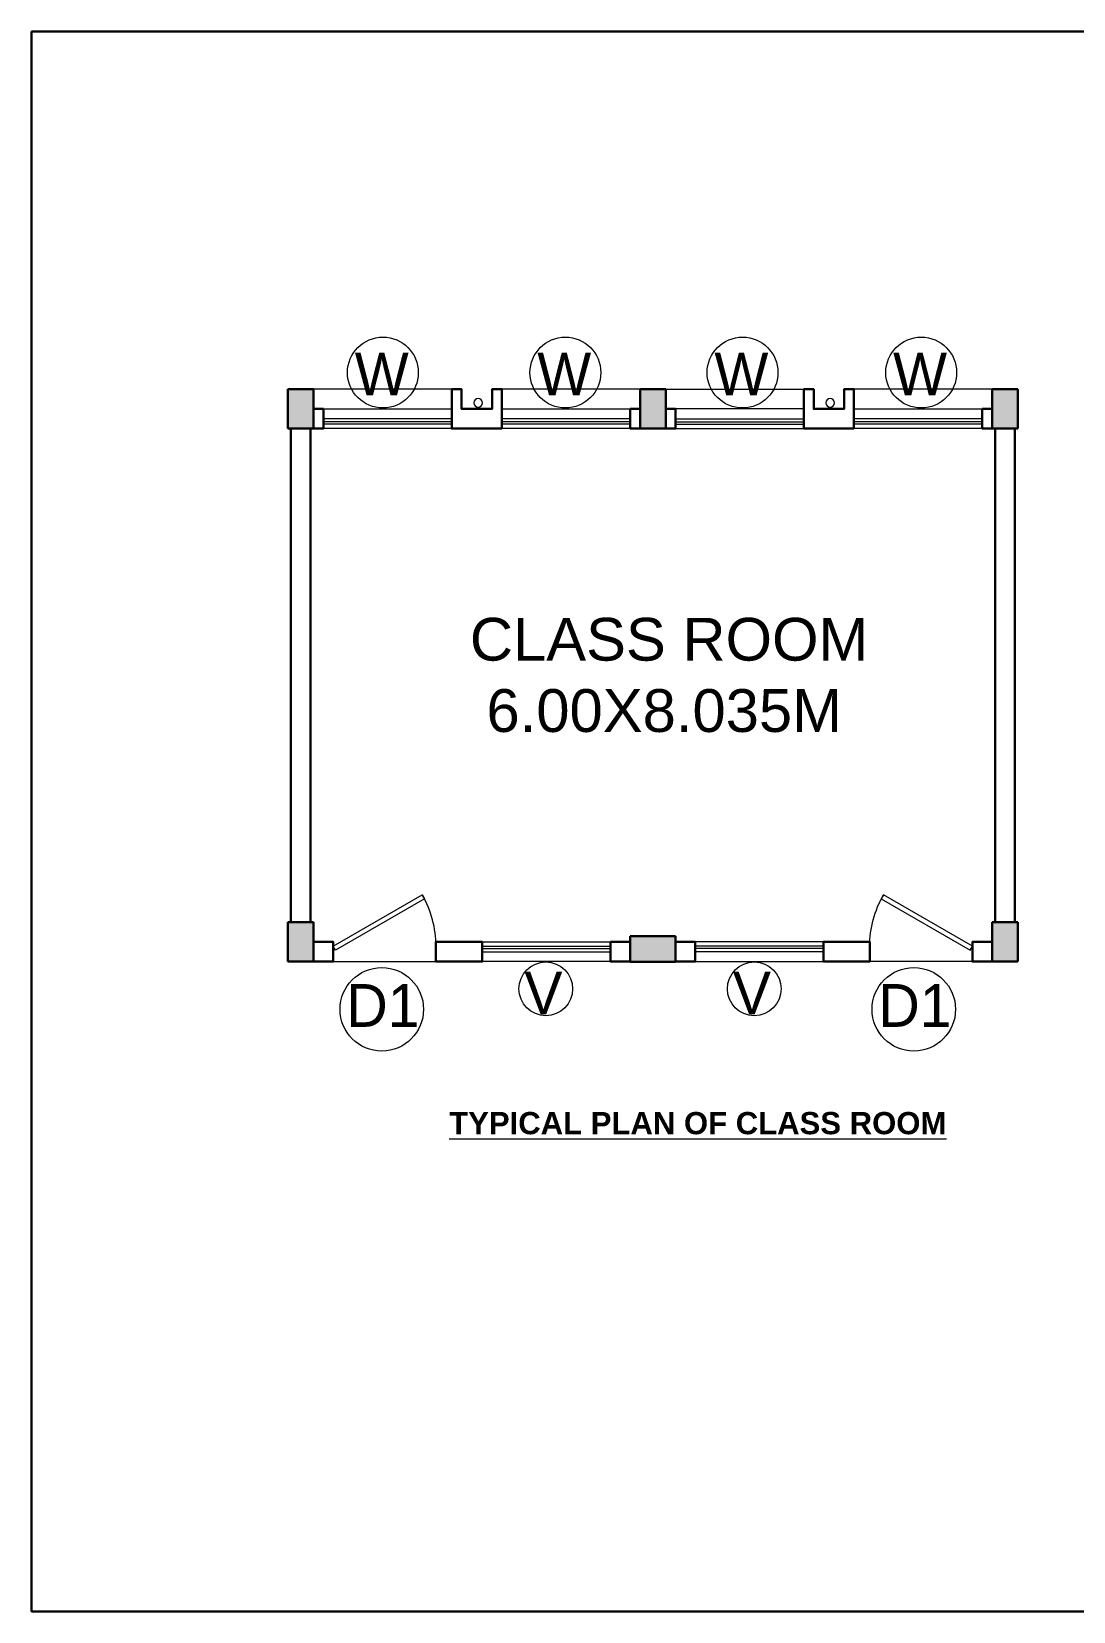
# Model space of a CAD drawing. Header units: millimetres. Extents: x 3614 to 12428, y -844 to 6844.
# Drawn here: x 5479.22 to 5491.4, y -795.26 to -776.79 of the extents above; entities that cross this region are included whole.
import ezdxf

# ---------------------------------------------------------------- set-up
doc = ezdxf.new("R2010")
doc.units = ezdxf.units.MM
doc.header["$LTSCALE"] = 40
doc.header["$MEASUREMENT"] = 0
doc.linetypes.add('DASHED', pattern=[0.75, 0.5, -0.25])
doc.layers.get('0').update_dxf_attribs({"linetype": 'CONTINUOUS', "lineweight": 20})
for name, color, linetype, lineweight in [('CLL LEV.', 15, 'CONTINUOUS', 18), ('Column', 252, 'CONTINUOUS', 30), ('Column Hatch', 253, 'CONTINUOUS', 13), ('Door', 54, 'CONTINUOUS', 18), ('Fixture', 44, 'CONTINUOUS', 15), ('TEXT', 7, 'CONTINUOUS', 20), ('Ventilator', 6, 'DASHED', 18), ('Wall', 7, 'CONTINUOUS', 30), ('Window', 150, 'CONTINUOUS', 15), ('Window-Wall', 7, 'CONTINUOUS', 18)]:
    doc.layers.add(name, color=color, linetype=linetype, lineweight=lineweight)
doc.styles.add('DIM', font='arial.ttf')
doc.styles.add('STYLE9', font='GOTHIC.TTF')

# ---------------------------------------------------------------- blocks, each defined once
blk = doc.blocks.new('COLM 530')
at = {"layer": 'Column Hatch'}
h = blk.add_hatch(color=0, dxfattribs=at)
h.dxf.hatch_style = 1
h.paths.add_polyline_path([(5443.518, -633.795), (5443.218, -633.795), (5443.218, -634.325), (5443.518, -634.325)])
at = {"layer": 'Column'}
for p, q in [((5443.518, -633.795), (5443.218, -633.795)), ((5443.218, -633.795), (5443.218, -634.325)), ((5443.518, -634.325), (5443.518, -633.795)), ((5443.218, -634.325), (5443.518, -634.325))]:
    blk.add_line(p, q, dxfattribs=at)
blk = doc.blocks.new('COLUMN 546')
at = {"layer": 'Column Hatch'}
h = blk.add_hatch(color=0, dxfattribs=at)
h.dxf.hatch_style = 1
h.paths.add_polyline_path([(0, 0), (0.3, 0), (0.3, 0.46), (0, 0.46)])
at = {"layer": 'Column'}
for p, q in [((0.3, 0.46), (0, 0.46)), ((0, 0.46), (0, 0)), ((0.3, 0), (0.3, 0.46)), ((0, 0), (0.3, 0))]:
    blk.add_line(p, q, dxfattribs=at)
blk = doc.blocks.new('VENT 2')
at = {"layer": 'Ventilator', "linetype": 'Continuous', "ltscale": 0.02}
for p, q in [((0, 0.182), (1.5, 0.182)), ((0, 0.152), (1.5, 0.152))]:
    blk.add_line(p, q, dxfattribs=at)
at = {"layer": 'Window-Wall'}
for p, q in [((0, 0.23), (1.5, 0.23)), ((0, 0), (0, 0.23)), ((1.5, 0.23), (1.5, 0)), ((0, 0.115), (1.5, 0.115)), ((1.5, 0), (0, 0))]:
    blk.add_line(p, q, dxfattribs=at)
blk = doc.blocks.new('*U18')
for p, q in [((0, 0), (0, -6)), ((40, 0), (40, -6))]:
    blk.add_line(p, q)
blk.add_lwpolyline([(0, 0), (34.64, 20), (35.52, 18.48), (0.87, -1.52)], close=True)
blk.add_arc((0, 0), 40, 0, 30)
blk = doc.blocks.new('DOOR1')
at = {"layer": 'Door'}
blk.add_line((0, 0), (1.2, 0), dxfattribs=at)
at = {"layer": 'Door', "xscale": 0.0300000000000013, "yscale": 0.0300000000000013, "zscale": 0.0300000000000013}
blk.add_blockref('*U18', (0, 0.18), dxfattribs=at)
blk = doc.blocks.new('WINDOW 1')
at = {"layer": 'CLL LEV.'}
for p, q in [((-0.115, -0.23), (-0.115, -0.46)), ((1.615, -0.23), (1.615, -0.46)), ((-0.115, -0.46), (1.615, -0.46))]:
    blk.add_line(p, q, dxfattribs=at)
at = {"layer": 'Window'}
for p, q in [((0, -0.051), (1.5, -0.051)), ((0, -0.081), (1.5, -0.081))]:
    blk.add_line(p, q, dxfattribs=at)
at = {"layer": 'Window-Wall'}
for p, q in [((0, 0), (1.5, 0)), ((0, -0.23), (0, 0)), ((1.5, 0), (1.5, -0.23)), ((0, -0.115), (1.5, -0.115)), ((1.5, -0.23), (0, -0.23))]:
    blk.add_line(p, q, dxfattribs=at)
blk = doc.blocks.new('SHAFT2')
at = {"layer": 'Fixture'}
blk.add_circle((0.302, 0.307), 0.05, dxfattribs=at)
at = {"layer": 'Wall'}
blk.add_lwpolyline([(0, 0.585), (0.46, 0.585), (0.46, 0.47), (0.23, 0.47), (0.23, 0.115), (0.46, 0.115), (0.46, 0), (0, 0), (0, 0.585)], dxfattribs=at)
blk = doc.blocks.new('DDDD')
at = {"layer": 'TEXT', "color": 3, "ltscale": 0.2}
blk.add_circle((2085.909, -1030.934), 0.488, dxfattribs=at)
at = {"layer": 'TEXT', "color": 3, "style": 'STYLE9'}
blk.add_text('D1', height=0.5, dxfattribs=at).set_placement((2085.496, -1031.139))
blk = doc.blocks.new('W')
at = {"layer": 'TEXT', "color": 3}
blk.add_circle((2080.863, -1087.688), 0.414, dxfattribs=at)
at = {"layer": 'TEXT', "color": 3, "style": 'STYLE9'}
blk.add_text('W', height=0.5, dxfattribs=at).set_placement((2080.534, -1087.956))
blk = doc.blocks.new('VVV')
at = {"layer": 'TEXT', "color": 3, "ltscale": 0.2}
blk.add_circle((2082.528, -1073.943), 0.314, dxfattribs=at)
at = {"layer": 'TEXT', "color": 3, "style": 'STYLE9'}
blk.add_text('V', height=0.5, dxfattribs=at).set_placement((2082.277, -1074.243))

msp = doc.modelspace()

# ---------------------------------------------------------------- linework, layer by layer
at = {"layer": 'Wall'}
for p, q in [((5482.2556, -787.2034), (5482.2556, -781.4334)), ((5482.4856, -787.2034), (5482.4856, -781.4334)), ((5490.4856, -787.2034), (5490.4856, -781.4334)), ((5490.7156, -787.2034), (5490.7156, -781.4334))]:
    msp.add_line(p, q, dxfattribs=at)
msp.add_lwpolyline([(5479.224, -776.7922), (5505.5732, -776.7922), (5505.5732, -795.2581), (5479.224, -795.2581)], close=True, dxfattribs=at)
for points in [[(5482.5206, -781.2034), (5482.6356, -781.2034), (5482.6356, -781.4334), (5482.5206, -781.4334), (5482.5206, -781.2034)], [(5486.3356, -781.2034), (5486.2206, -781.2034), (5486.2206, -781.4334), (5486.3356, -781.4334), (5486.3356, -781.2034)], [(5486.6356, -781.2034), (5486.7506, -781.2034), (5486.7506, -781.4334), (5486.6356, -781.4334), (5486.6356, -781.2034)], [(5490.4506, -781.2034), (5490.3356, -781.2034), (5490.3356, -781.4334), (5490.4506, -781.4334), (5490.4506, -781.2034)], [(5490.3356, -781.2034), (5490.4506, -781.2034), (5490.4506, -781.4334), (5490.3356, -781.4334), (5490.3356, -781.2034)], [(5482.5206, -787.4334), (5482.5206, -787.6634), (5482.7506, -787.6634), (5482.7506, -787.4334), (5482.5206, -787.4334)], [(5483.9506, -787.4334), (5483.9506, -787.6634), (5484.4914, -787.6634), (5484.4914, -787.4334), (5483.9506, -787.4334)], [(5485.9914, -787.4334), (5485.9914, -787.6634), (5486.2214, -787.6634), (5486.2214, -787.4334), (5485.9914, -787.4334)], [(5486.9806, -787.4334), (5486.9806, -787.6634), (5486.7506, -787.6634), (5486.7506, -787.4334), (5486.9806, -787.4334)], [(5489.0206, -787.4334), (5489.0206, -787.6634), (5488.4806, -787.6634), (5488.4806, -787.4334), (5489.0206, -787.4334)], [(5490.4506, -787.4334), (5490.4506, -787.6634), (5490.2206, -787.6634), (5490.2206, -787.4334), (5490.4506, -787.4334)]]:
    msp.add_lwpolyline(points, dxfattribs=at)

# ---------------------------------------------------------------- block references
at = {"color": 7, "extrusion": (0, 0, -1), "xscale": -1, "zscale": -1}
for p in [(-5482.2206, -781.4334), (-5486.3356, -781.4334), (-5490.4506, -781.4334), (-5482.2206, -787.6634), (-5490.4506, -787.6634)]:
    msp.add_blockref('COLUMN 546', p, dxfattribs=at)
at = {"linetype": 'ByBlock', "extrusion": (0, 0, -1), "zscale": -1, "rotation": 90.00000000000001}
for p in [(-5484.1356, -781.4334), (-5488.2506, -781.4334)]:
    msp.add_blockref('SHAFT2', p, dxfattribs=at)
at = {"rotation": 270}
msp.add_blockref('COLM 530', (6120.5455, 4655.8544), dxfattribs=at)
at = {"layer": 'CLL LEV.', "rotation": 180}
for p in [(5484.1356, -781.4334), (5486.2206, -781.4334), (5490.3356, -781.4334)]:
    msp.add_blockref('WINDOW 1', p, dxfattribs=at)
at = {"layer": 'CLL LEV.', "xscale": -1, "rotation": 180}
msp.add_blockref('WINDOW 1', (5486.7506, -781.4334), dxfattribs=at)
at = {"layer": 'TEXT'}
for name, p in [('W', (3402.4669, 306.9106)), ('W', (3404.5998, 306.9106)), ('W', (3406.6705, 306.9106)), ('W', (3408.7589, 306.9106)), ('DDDD', (3397.4079, 242.7135)), ('VVV', (3402.706, 285.9621)), ('VVV', (3405.1429, 285.9621)), ('DDDD', (3403.626, 242.7135))]:
    msp.add_blockref(name, p, dxfattribs=at)
at = {"layer": 'Wall'}
for name, p in [('DOOR1', (5482.7506, -787.6634)), ('VENT 2', (5484.4914, -787.6634))]:
    msp.add_blockref(name, p, dxfattribs=at)
at = {"layer": 'Wall', "extrusion": (0, 0, -1), "zscale": -1}
for name, p in [('DOOR1', (-5490.2206, -787.6634)), ('VENT 2', (-5488.4806, -787.6634))]:
    msp.add_blockref(name, p, dxfattribs=at)

# ---------------------------------------------------------------- texts
at = {"layer": 'TEXT', "insert": (5484.3465, -783.6448), "char_height": 0.5, "attachment_point": 1, "style": 'DIM'}
msp.add_mtext_dynamic_manual_height_columns('{\\fArial|b0|i0|c0|p34;CLASS ROOM\\P 6.00X8.035M}', width=19.989683, gutter_width=5, heights=[0], dxfattribs=at)
at = {"layer": 'TEXT', "insert": (5487.0101, -789.5525), "char_height": 0.26, "width": 6.541835, "attachment_point": 5, "style": 'DIM'}
msp.add_mtext('\\A1;{\\fArial|b1|i0|c0|p34;\\LTYPICAL PLAN OF CLASS ROOM}', dxfattribs=at)

doc.saveas('drawing.dxf')
